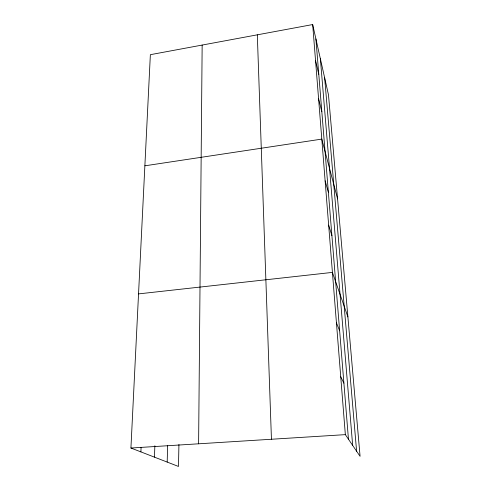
<?xml version="1.0" encoding="UTF-8"?>
<svg xmlns="http://www.w3.org/2000/svg" width="491" height="491" viewBox="0 0 491 491"><rect width="100%" height="100%" fill="white"/><g stroke="black" fill="none" stroke-linecap="round" stroke-linejoin="round"><path stroke-width="0.74" d="M198.61 443.809L202.157 45.068M178.933 444.502L178.479 466.45L130.925 448.031L150.363 54.679L312.675 24.55L328.479 94.837L360.075 456.317L345.345 434.639L312.675 24.55M167.185 462.08L167.646 445.3M154.456 457.152L154.861 445.748M140.892 451.892L141.089 447.338M144.87 165.811L321.801 139.1L337.575 198.88M138.542 293.894L332.419 272.395L347.892 316.904M130.925 448.031L345.345 434.639M340.736 376.781L343.903 383.164M336.439 322.82L339.637 330.762M328.657 225.148L331.898 235.606M325.122 180.805L328.375 192.269M318.579 98.642L321.832 111.764M315.541 60.528L318.788 74.319M324.637 77.744L356.607 451.211M320.371 58.785L352.673 445.429M315.909 38.924L348.457 439.224M257.315 34.824L271.443 439.255"/></g></svg>
